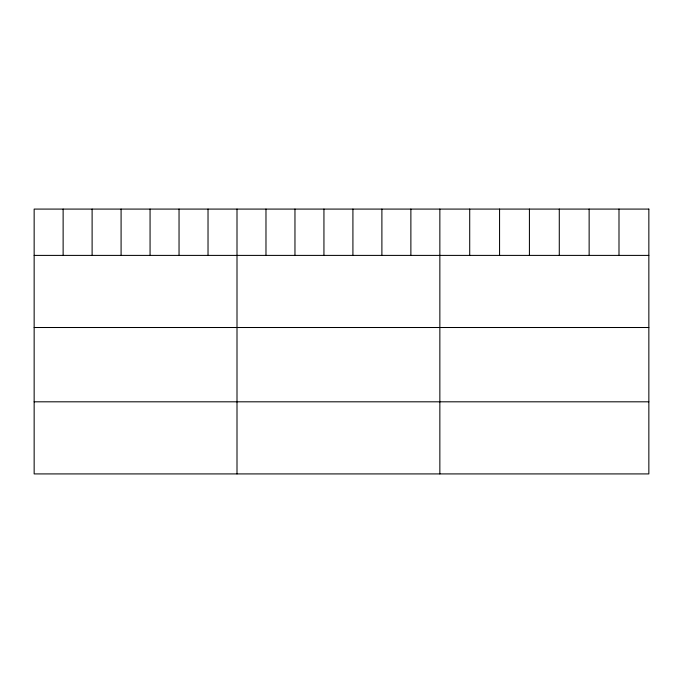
<?xml version="1.0" encoding="UTF-8"?>
<svg xmlns="http://www.w3.org/2000/svg" width="683" height="683" viewBox="0 0 683 683"><rect width="100%" height="100%" fill="white"/><g stroke="black" fill="none" stroke-linecap="round" stroke-linejoin="round"><path stroke-width="1.02" d="M34.15 255.399L648.85 255.399M34.15 327.507L648.85 327.507M34.15 401.809L648.85 401.809M618.994 209.083L618.994 255.399M589.139 209.083L589.139 255.399M559.283 209.083L559.283 255.399M529.419 209.083L529.419 255.399M499.563 209.083L499.563 255.399M469.708 209.083L469.708 255.399M439.852 209.083L439.852 473.917M410.876 209.083L410.876 255.399M381.891 209.083L381.891 255.399M352.915 209.083L352.915 255.399M323.938 209.083L323.938 255.399M294.962 209.083L294.962 255.399M265.977 209.083L265.977 255.399M237.001 209.083L237.001 473.917M208.025 209.083L208.025 255.399M179.04 209.083L179.04 255.399M150.064 209.083L150.064 255.399M121.087 209.083L121.087 255.399M92.111 209.083L92.111 255.399M63.126 209.083L63.126 255.399M648.85 209.083L34.15 209.083L34.15 473.917L648.85 473.917L648.85 209.083"/></g></svg>
